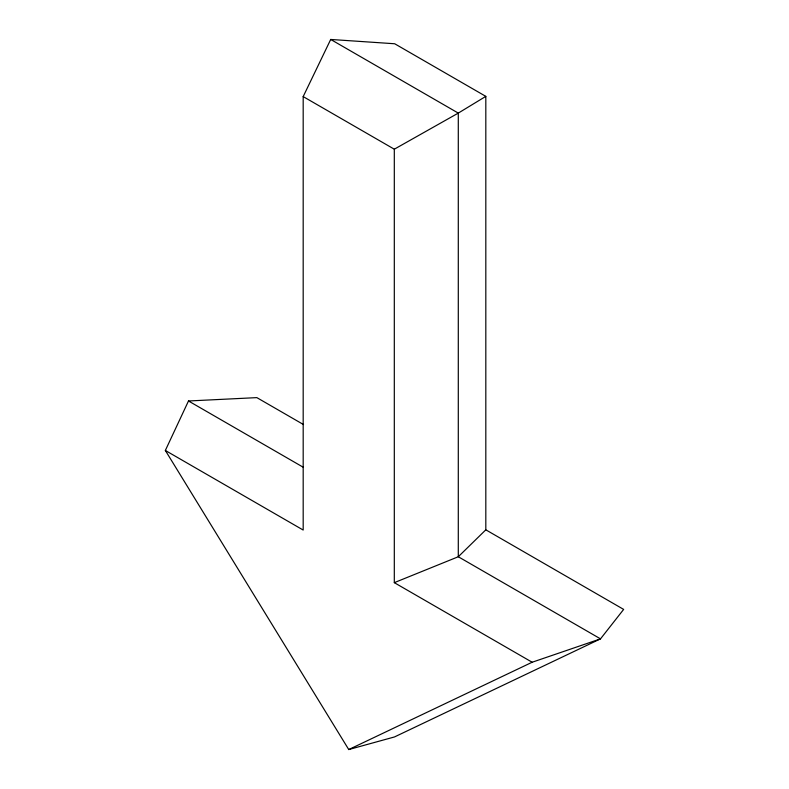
<?xml version="1.0" encoding="UTF-8"?>
<svg xmlns="http://www.w3.org/2000/svg" width="789" height="789" viewBox="0 0 789 789"><rect width="100%" height="100%" fill="white"/><g stroke="black" fill="none" stroke-linecap="round" stroke-linejoin="round"><path stroke-width="1.18" d="M165.345 450.46L303.183 530.04L303.183 96.593L330.709 39.45L394.697 43.76L485.817 96.366L485.817 529.823L623.655 609.404L600.508 638.863L394.5 736.946L348.748 749.55L165.345 450.46L188.492 400.98L256.849 397.626L303.509 424.561M485.817 529.823L458.291 556.748L394.303 582.657L394.303 149.2L303.183 96.593M485.817 96.366L458.291 113.103L394.303 149.2M348.748 749.55L532.151 662.237L600.508 638.863L458.291 556.748L458.291 113.103L330.709 39.45M188.492 400.98L303.114 467.167M394.303 582.657L532.151 662.237"/></g></svg>
